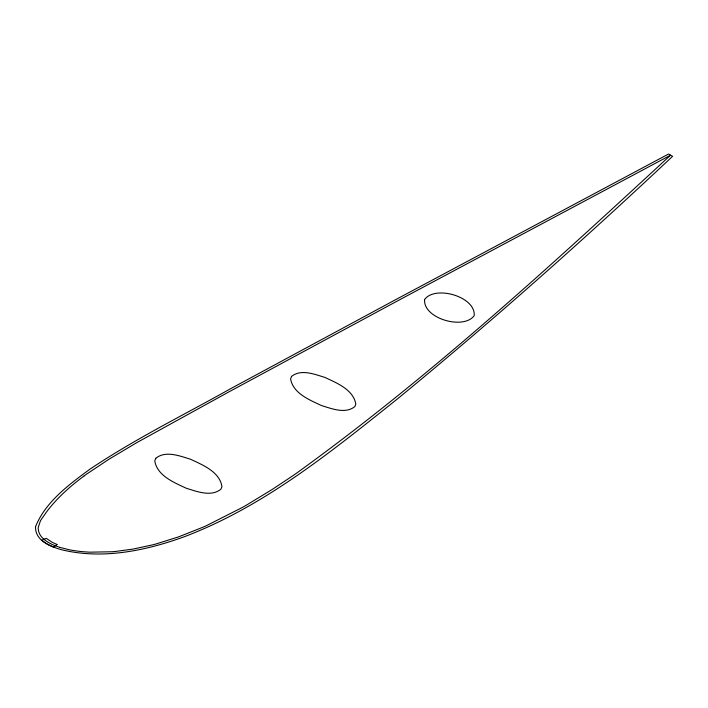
<?xml version="1.0" encoding="UTF-8"?>
<svg xmlns="http://www.w3.org/2000/svg" width="708" height="708" viewBox="0 0 708 708"><rect width="100%" height="100%" fill="white"/><g stroke="black" fill="none" stroke-linecap="round" stroke-linejoin="round"><path stroke-width="1.06" d="M83.801 476.165C69.827 486.582 56.622 498.344 46.215 512.397A58.437 33.736 0 0 0 45.073 514.07L42.064 518.345A46.799 27.019 0 0 0 41.338 519.371A50.693 29.267 0 0 0 40.4 520.911L38.285 527.327A25.382 14.656 0 0 0 38.25 528.726L38.409 530.062A46.808 27.028 0 0 0 38.683 531.354L38.922 532.186A31.904 18.417 0 0 0 39.559 533.77A38.506 22.231 0 0 0 40.613 535.602L41.082 536.292A27.364 15.797 0 0 0 42.728 538.177L43.029 538.469A38.365 22.152 0 0 0 43.958 539.292M59.782 547.364L68.703 549.647A55.879 32.258 0 0 0 73.597 550.532L78.977 551.293A47.525 27.444 0 0 0 81.686 551.585L87.659 552.045A47.374 27.355 0 0 0 90.093 552.169L112.094 551.753A78.951 45.578 0 0 0 115.369 551.47L132.954 549.098L152.202 544.956A64.154 37.037 0 0 0 156.211 543.903L178.257 536.991L202.603 527.345A116.307 67.154 0 0 0 206.966 525.398L242.357 507.45A280.014 161.663 0 0 0 246.809 504.91L272.244 489.423L291.864 476.395A322.565 186.231 0 0 0 296.422 473.263C429.278 377.382 550.311 266.235 670.511 155.22L400.002 299.564L229.091 391.789L136.485 442.801L109.129 459.129L86.553 474.148A172.256 99.447 0 0 0 83.801 476.165M59.649 547.319L53.419 545.01A40.303 23.267 0 0 1 43.993 539.284M35.497 526.805C35.161 540.638 50.144 546.47 61.428 549.7C102.226 559.745 145.246 550.868 184 536.85C264.155 506.539 331.503 451.536 397.746 398.666C492.166 321.131 583.596 239.994 672.6 156.309L668.564 154.017L394.329 300.36L230.259 388.887C183.345 415.215 134.874 439.049 90.12 469.05C69.092 484.502 45.401 501.866 35.497 526.805M424.605 299.511C422.888 318.476 463.59 330.255 474.183 315.653C475.9 296.696 435.199 284.908 424.605 299.511M291.563 376.408L290.59 378.904C293.077 393.365 309.555 399.931 321.432 405.534C331.716 408.666 345.38 414.242 354.85 406.578L355.823 404.082C353.336 389.621 336.849 383.055 324.981 377.452C314.697 374.32 301.024 368.744 291.563 376.408M155.813 458.253L154.769 460.846C157.123 475.767 174.15 482.555 186.337 488.272C196.992 491.52 211.134 497.14 220.914 489.21L221.958 486.617C219.613 471.696 202.577 464.908 190.39 459.191C179.735 455.943 165.592 450.323 155.813 458.253M57.003 544.443L53.79 547.16L47.94 544.523L41.639 540.257L46.277 538.337L51.958 542.186L57.003 544.443"/></g></svg>
